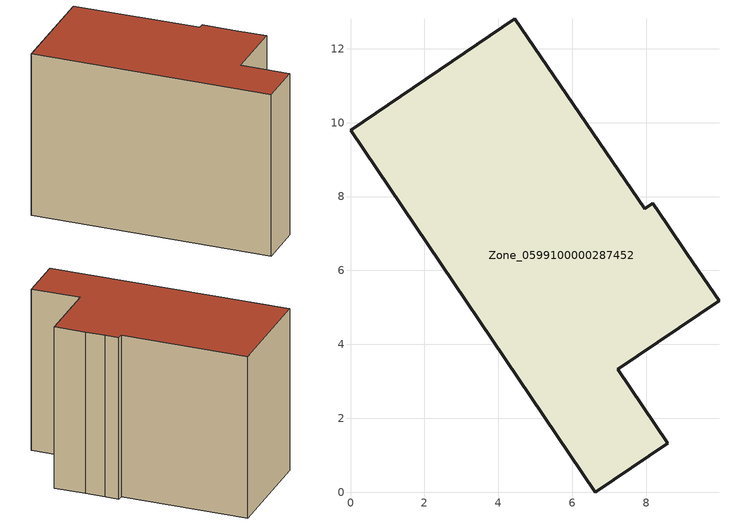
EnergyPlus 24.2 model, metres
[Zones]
Zone_0599100000287452
 floor ground (C_G): 9.12,6.44 9.97,5.18 7.23,3.32 8.58,1.33 6.62,0 0,9.79 4.45,12.81 7.96,7.67 8.18,7.82 8.56,7.26 z0
 wall outside (C_F): 7.96,7.67 4.45,12.81 0,9.79 6.62,0 8.58,1.33 7.23,3.32 9.97,5.18 9.12,6.44 8.56,7.26 8.18,7.82 7.96,7.67 z0:8.25
 roof outside (C_R): 9.97,5.18 9.12,6.44 8.56,7.26 8.18,7.82 7.96,7.67 4.45,12.81 0,9.79 6.62,0 8.58,1.33 7.23,3.32 z8.25
[BUILDING]
Pand.0599100000287452: North Axis=0; Terrain=City; Loads Convergence Tolerance Value=0.04; Temperature Convergence Tolerance Value=0.4; Solar Distribution=FullExterior; Maximum Number of Warmup Days=25; Minimum Number of Warmup Days=1
[Site:Location]
Rotterdam.The.Hague.AP_ZH_NLD Design_Conditions: Latitude=51.96; Longitude=4.45; Time Zone=1; Elevation=-4.5
[SITE:GROUNDTEMPERATURE:BUILDINGSURFACE]
18, 18, 18, 18, 18, 18, 18, 18, 18, 18, 18, 18
[MATERIAL] Thermal Absorptance=0.9; Solar Absorptance=0.7; Visible Absorptance=0.7
Name | Roughness | Thickness | Conductivity | Density | Specific Heat
G.TI.1975-1991 | MediumSmooth | 0.15 | 0.288461 | 540 | 1210
F.TI.1975-1991 | Rough | 0.3 | 0.230769 | 1920 | 840
R.TI.1975-1991 | MediumRough | 0.2 | 0.153846 | 1500 | 1000
[CONSTRUCTION]
C_G: G.TI.1975-1991
C_F: F.TI.1975-1991
C_R: R.TI.1975-1991
[ZONE]
Zone_0599100000287452: Type=1; Multiplier=1; Ceiling Height=Autocalculate; Volume=Autocalculate; Floor Area=autocalculate; Part of Total Floor Area=Yes
[ZONEINFILTRATION:DESIGNFLOWRATE]
Infil_Zone_0599100000287452: Zone or ZoneList or Space or SpaceList=Zone_0599100000287452; Schedule=AlwaysOn; Design Flow Rate Calculation Method=Flow/Area; Flow Rate per Floor Area=0.003; Constant Term Coefficient=1; Temperature Term Coefficient=0; Velocity Term Coefficient=0; Velocity Squared Term Coefficient=0
[HVACTEMPLATE:ZONE:IDEALLOADSAIRSYSTEM]
Zone_0599100000287452: Maximum Heating Supply Air Temperature=50; Minimum Cooling Supply Air Temperature=13; Maximum Heating Supply Air Humidity Ratio=0.0156; Minimum Cooling Supply Air Humidity Ratio=0.0077; Heating Limit=NoLimit; Cooling Limit=NoLimit; Dehumidification Control Type=ConstantSensibleHeatRatio; Cooling Sensible Heat Ratio=0.7; Dehumidification Setpoint=60; Humidification Control Type=None; Humidification Setpoint=30; Outdoor Air Method=None; Outdoor Air Flow Rate per Person=0.00944; Outdoor Air Flow Rate per Zone Floor Area=0; Outdoor Air Flow Rate per Zone=0; Demand Controlled Ventilation Type=None; Outdoor Air Economizer Type=NoEconomizer; Heat Recovery Type=None; Sensible Heat Recovery Effectiveness=0.7; Latent Heat Recovery Effectiveness=0.65
[ZONECONTROL:THERMOSTAT]
ThermostatControl_Zone_0599100000287452: Zone or ZoneList=Zone_0599100000287452; Control Type Schedule=DualSetpointControlType; Control 1=Thermostat_Zone_0599100000287452; Temperature Difference Between Cutout And Setpoint=0
[THERMOSTATSETPOINT:DUALSETPOINT]
Thermostat_Zone_0599100000287452: Heating Setpoint Temperature Schedule=HeatingSetpoint_Zone_0599100000287452; Cooling Setpoint Temperature Schedule=CoolingSetpoint_Zone_0599100000287452
[SCHEDULE:COMPACT]
HeatingSetpoint_Zone_0599100000287452: Through: 12/31, For: AllDays, Until: 24:00, 21
CoolingSetpoint_Zone_0599100000287452: Through: 12/31, For: AllDays, Until: 24:00, 24
DualSetpointControlType: Through: 12/31, For: AllDays, Until: 24:00, 4
AlwaysOn: Through: 12/31, For: AllDays, Until: 24:00, 1
